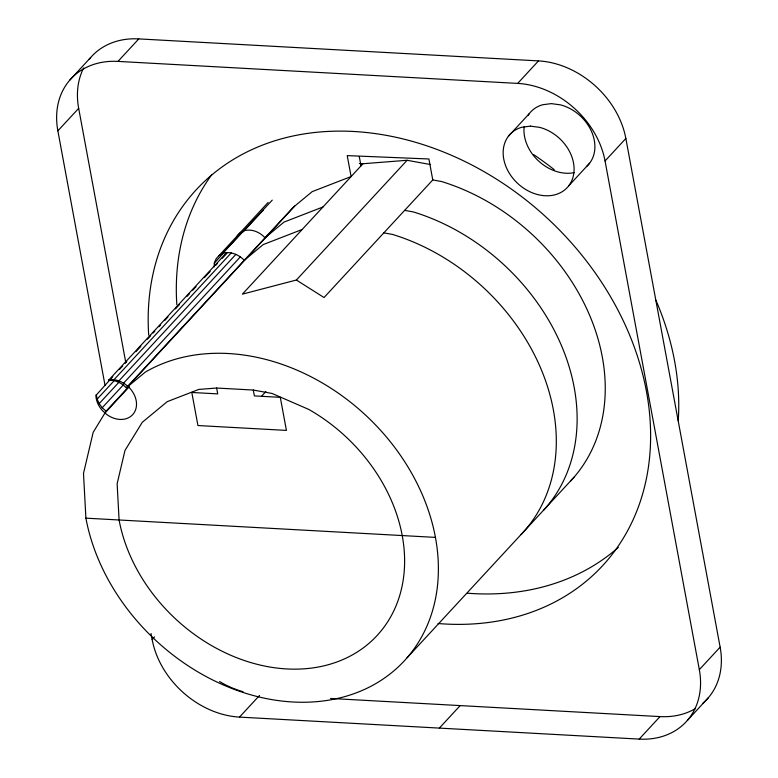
<?xml version="1.0" encoding="UTF-8"?>
<svg xmlns="http://www.w3.org/2000/svg" width="778" height="778" viewBox="0 0 778 778"><rect width="100%" height="100%" fill="white"/><g stroke="black" fill="none" stroke-linecap="round" stroke-linejoin="round"><path stroke-width="1.17" d="M214.203 266.99L214.3 263.071L216.148 258.743L268.157 202.406M112.781 376.678L95.879 395.516A22.397 17.602 42.8 0 0 102.356 410.512L106.683 414.441A22.397 17.602 42.8 0 0 132.766 414.567A22.397 17.602 42.8 0 0 130.033 388.494L125.705 384.556A22.397 17.602 42.8 0 0 110.213 379.576L108.706 380.16L226.631 252.646C233.322 252.325 239.682 255.524 244.234 260.29L263.246 244.564L302.175 229.481M129.167 386.219L106.08 411.183L93.175 432.335L83.499 473.394L85.901 518.158A195.823 153.908 42.8 0 0 322.821 701.017A195.823 153.908 42.8 0 0 413.867 477.225A195.823 153.908 42.8 0 0 145.321 372.088L126.308 387.814C121.757 383.048 115.397 379.849 108.706 380.16M236.959 236.24C239.293 232.768 243.183 230.152 247.433 230.142A19.829 15.589 42.8 0 1 265.035 237.786L284.058 222.061L322.977 206.977M69.835 80.066L90.637 57.562M105.001 385.188L57.864 130.85A82.624 64.944 42.8 0 1 117.984 61.404L138.795 38.9L538.493 60.898A82.624 64.944 42.8 0 1 625.852 138.465L720.136 647.15A82.624 64.944 42.8 0 1 703.03 703.088M57.864 130.85L78.675 108.346A82.624 64.944 42.8 0 1 83.654 67.958M218.812 255.67L222.382 253.589L243.193 231.085M222.382 253.589L272.251 200.131M214.3 263.071L223.899 252.675M243.144 231.873L263.236 210.148M119.374 369.54L122.671 365.981M125.151 363.307L126.795 361.517M135.868 351.714L140.818 346.356M147.412 339.227L150.708 335.658M153.188 332.984L154.832 331.195M158.955 326.741L160.608 324.961M164.732 320.497L168.029 316.928M175.449 308.905L179.572 304.451M186.992 296.418L189.462 293.744M192.769 290.175L196.066 286.615M204.313 277.697L210.079 271.454M215.807 265.259L217.402 263.528M222.207 258.335L227.011 253.142M113.325 380.423L231.251 252.899M106.08 411.183L102.21 407.75L99.156 403.636L97.143 399.124L114.454 380.393M118.013 381.852L235.929 254.338M99.156 403.636L119.773 381.337M123.264 383.486L240.363 256.857M102.21 407.75L123.653 384.565M126.308 387.814L293.17 207.376L312.182 191.641L351.111 176.557L347.221 155.61L428.902 158.984L432.782 179.942L324.037 297.536L296.389 280.022L242.366 294.162L362.976 163.73L407.108 160.287L430.565 164.557M127.874 386.53L294.726 206.082M105.02 412.924L128.934 387.065M296.389 280.022L407.108 160.287M117.984 61.404L517.681 83.402L538.493 60.898M261.778 395.992L265.901 391.529M508.442 136.189L529.244 113.685M568.806 185.718L589.617 163.215M695.065 708.777A82.624 64.944 42.8 0 1 660.016 716.596L639.205 739.1L239.507 717.102A82.624 64.944 42.8 0 1 152.148 639.535L154.54 636.939M639.205 739.1A82.624 64.944 42.8 0 0 699.325 669.654L605.051 160.968L625.852 138.465M239.507 717.102L259.521 695.464M407.089 657.77L573.95 477.322M439.356 728.101L460.168 705.597M699.325 669.654L720.136 647.15M687.363 720.438L708.165 697.934M223.315 253.054L226.631 252.646M216.644 388.037L198.76 389.428L167.231 401.652L142.277 422.289L124.976 450.452L117.138 483.721L119.083 519.976A158.634 124.684 42.8 0 0 354.126 653.899A158.634 124.684 42.8 0 0 308.817 409.442L272.057 393.464L253.288 390.05L216.644 388.037L217.723 393.892L191.796 392.462L197.933 425.537L286.421 430.409L280.294 397.334L254.367 395.905L253.288 390.05M359.368 163.536L362.976 163.73M85.901 518.158L435.447 537.394M330.572 698.459L660.016 716.596M432.782 179.942L441.583 181.537A195.823 153.908 42.8 0 1 589.14 314.147A195.823 153.908 42.8 0 1 570.799 480.814M404.657 210.361L413.449 211.956A195.823 153.908 42.8 0 1 560.734 343.905A195.823 153.908 42.8 0 1 543.472 510.368M383.846 232.865L392.637 234.46A195.823 153.908 42.8 0 1 540.486 367.722A195.823 153.908 42.8 0 1 521.056 534.593M359.271 156.563L360.992 165.87M78.675 108.346L125.812 362.684M151.039 633.564L152.148 639.535M96.287 394.514L97.143 399.124M89.207 59.293A82.624 64.944 42.8 0 1 138.795 38.9M243.057 691.71A82.624 64.944 42.8 0 1 219.591 681.528M148.695 335.133A276.793 217.548 42.8 0 1 375.764 133.66A276.793 217.548 42.8 0 1 648.687 405.688A276.793 217.548 42.8 0 1 438.024 623.518M618.315 547.401A276.793 217.548 42.8 0 1 467.335 593.196M176.83 304.723A276.793 217.548 42.8 0 1 211.742 174.69M533.796 154.715A276.793 217.548 42.8 0 1 554.276 169.701M655.825 300.084A276.793 217.548 42.8 0 1 678.231 420.752M574.183 172.648A39.085 30.721 42.8 0 1 538.726 161.143A39.085 30.721 42.8 0 1 524.148 126.765M527.941 115.572A39.085 30.721 42.8 0 1 542.616 104.758L551.271 103.62L560.481 104.865A39.085 30.721 42.8 0 1 591.834 132.172A39.085 30.721 42.8 0 1 586.495 166.589M517.681 83.402A82.624 64.944 42.8 0 1 605.051 160.968M530.46 126.124L521.805 127.261A39.085 30.721 42.8 0 0 515.026 180.768A39.085 30.721 42.8 0 0 571.587 181.089A39.085 30.721 42.8 0 0 539.669 127.368L530.46 126.124"/></g></svg>
